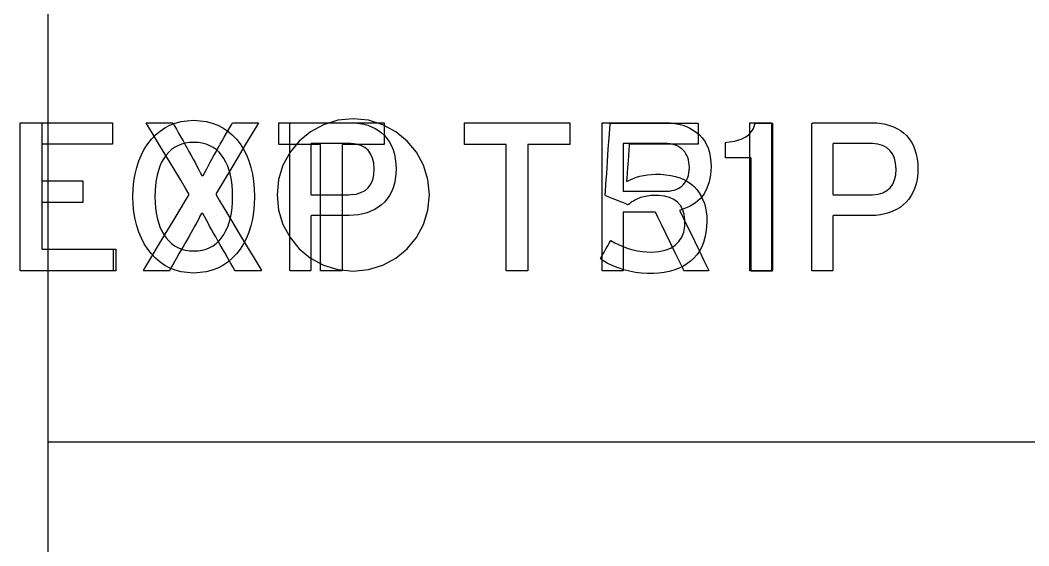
# Model space of a CAD drawing. Extents: x 1 to 47.7, y 0.2 to 35.
# Drawn here: x 22.909 to 23.57, y 9.347 to 9.692 of the extents above; entities that cross this region are included whole.
import ezdxf

# ---------------------------------------------------------------- set-up
doc = ezdxf.new("R2010")
doc.units = 0
doc.header["$MEASUREMENT"] = 0
for name, color, linetype in [('4_1__4U__UP_TO_ONE_IO_BOAR', 7, 'CONTINUOUS'), ('4_2__4U__FRONT_PANEL_W_24_', 7, 'CONTINUOUS'), ('5_1___24__TARGET_LEDS___12', 7, 'CONTINUOUS')]:
    doc.layers.add(name, color=color, linetype=linetype)

msp = doc.modelspace()

# ---------------------------------------------------------------- linework, layer by layer
at = {"layer": '4_1__4U__UP_TO_ONE_IO_BOAR'}
for points in [[(22.92684, 11.36878), (22.92684, 8.65629)], [(22.92684, 9.41483), (24.24675, 9.41483)]]:
    msp.add_lwpolyline(points, dxfattribs=at)
for points in [[(23.12712, 9.52705), (23.1372, 9.52806), (23.14659, 9.53098), (23.15509, 9.53559), (23.16249, 9.5417), (23.1686, 9.54911), (23.17321, 9.5576), (23.17613, 9.56699), (23.17714, 9.57707), (23.17613, 9.58715), (23.17321, 9.59653), (23.1686, 9.60502), (23.16249, 9.61242), (23.15509, 9.61853), (23.14659, 9.62314), (23.1372, 9.62605), (23.12712, 9.62706), (23.11705, 9.62605), (23.10767, 9.62314), (23.09918, 9.61853), (23.09178, 9.61242), (23.08568, 9.60502), (23.08108, 9.59653), (23.07817, 9.58715), (23.07716, 9.57707), (23.07817, 9.56699), (23.08108, 9.5576), (23.08568, 9.54911), (23.09178, 9.5417), (23.09918, 9.53559), (23.10767, 9.53098), (23.11705, 9.52806)], [(23.35914, 9.55998), (23.35898, 9.55608), (23.35856, 9.55242), (23.35787, 9.549), (23.35693, 9.54582), (23.35572, 9.54287), (23.35426, 9.54016), (23.35253, 9.53769), (23.35055, 9.53546), (23.34831, 9.53346), (23.34587, 9.53169), (23.34327, 9.53014), (23.3405, 9.52881), (23.33756, 9.5277), (23.33445, 9.52681), (23.33116, 9.52614), (23.32771, 9.52568), (23.32408, 9.52545), (23.3202, 9.52544), (23.31623, 9.52568), (23.31232, 9.52616), (23.30848, 9.5269), (23.30472, 9.52788), (23.30102, 9.52911), (23.29739, 9.53059), (23.29383, 9.53232), (23.29035, 9.53431), (23.28931, 9.53522), (23.28985, 9.53616), (23.29071, 9.53768), (23.29179, 9.53957), (23.29295, 9.54161), (23.29408, 9.54359), (23.29505, 9.5453), (23.29575, 9.54653), (23.29604, 9.54705), (23.29865, 9.54563), (23.3016, 9.54421), (23.30456, 9.54297), (23.30755, 9.54192), (23.31055, 9.54106), (23.31358, 9.54039), (23.31662, 9.53991), (23.31968, 9.53962), (23.32297, 9.53953), (23.32769, 9.53989), (23.33183, 9.54076), (23.33539, 9.54213), (23.33839, 9.54399), (23.3408, 9.54636), (23.34265, 9.54922), (23.34392, 9.55258), (23.34462, 9.55644), (23.34471, 9.56059), (23.34423, 9.56418), (23.34327, 9.56732), (23.34183, 9.57), (23.33992, 9.57223), (23.33754, 9.57402), (23.33468, 9.57534), (23.33134, 9.57622), (23.32753, 9.57665), (23.32495, 9.57669), (23.32365, 9.57665), (23.3224, 9.57657), (23.32118, 9.57645), (23.31999, 9.57629), (23.31885, 9.57609), (23.31774, 9.57586), (23.31667, 9.57558), (23.31564, 9.57527), (23.31465, 9.57488), (23.31369, 9.57446), (23.31274, 9.574), (23.31182, 9.57351), (23.31091, 9.57298), (23.31001, 9.57243), (23.30914, 9.57184), (23.30829, 9.57123), (23.30745, 9.57058), (23.30691, 9.5708), (23.30547, 9.57138), (23.30339, 9.57223), (23.30094, 9.57323), (23.29838, 9.57427), (23.29599, 9.57524), (23.29403, 9.57604), (23.29276, 9.57656), (23.29243, 9.57678), (23.2926, 9.5792), (23.29294, 9.58428), (23.29341, 9.59119), (23.29394, 9.59908), (23.29449, 9.6071), (23.29498, 9.61443), (23.29537, 9.62022), (23.2956, 9.62361), (23.29607, 9.62416), (23.29983, 9.62416), (23.3066, 9.62416), (23.31538, 9.62416), (23.32512, 9.62416), (23.33481, 9.62416), (23.34341, 9.62416), (23.3499, 9.62416), (23.35326, 9.62416), (23.3535, 9.62393), (23.3535, 9.62285), (23.3535, 9.62111), (23.3535, 9.61894), (23.3535, 9.61659), (23.3535, 9.61431), (23.3535, 9.61235), (23.3535, 9.61094), (23.3535, 9.61034), (23.3522, 9.61033), (23.34812, 9.61033), (23.34202, 9.61033), (23.33473, 9.61033), (23.32703, 9.61033), (23.31973, 9.61033), (23.31364, 9.61033), (23.30955, 9.61033), (23.30825, 9.61032), (23.30817, 9.60924), (23.30799, 9.60673), (23.30772, 9.60322), (23.30742, 9.59915), (23.30711, 9.59496), (23.30682, 9.59109), (23.30658, 9.58797), (23.30644, 9.58604), (23.30701, 9.586), (23.30888, 9.58701), (23.31087, 9.58789), (23.31299, 9.58866), (23.31524, 9.5893), (23.31761, 9.58981), (23.32011, 9.59021), (23.32273, 9.59048), (23.32547, 9.59063), (23.32876, 9.5906), (23.33225, 9.59034), (23.33552, 9.58987), (23.33859, 9.58918), (23.34144, 9.58827), (23.34407, 9.58714), (23.3465, 9.5858), (23.34871, 9.58425), (23.3507, 9.58247), (23.35247, 9.58051), (23.35403, 9.57841), (23.35539, 9.57618), (23.35654, 9.57381), (23.35747, 9.57131), (23.3582, 9.56868), (23.35873, 9.56591), (23.35904, 9.56301)], [(23.3881, 9.52698), (23.3881, 9.52983), (23.3881, 9.53741), (23.3881, 9.54828), (23.3881, 9.56096), (23.3881, 9.574), (23.3881, 9.58596), (23.3881, 9.59536), (23.3881, 9.60076), (23.38794, 9.60151), (23.38673, 9.60151), (23.38462, 9.60151), (23.38194, 9.60151), (23.37902, 9.60151), (23.37618, 9.60151), (23.37374, 9.60151), (23.37204, 9.60151), (23.37141, 9.60151), (23.37141, 9.60189), (23.37141, 9.60291), (23.37141, 9.60438), (23.37141, 9.60608), (23.37141, 9.60784), (23.37141, 9.60945), (23.37141, 9.61072), (23.37141, 9.61145), (23.37227, 9.61162), (23.37396, 9.61181), (23.37559, 9.61207), (23.37717, 9.61239), (23.37868, 9.61278), (23.38014, 9.61324), (23.38154, 9.61376), (23.38288, 9.61435), (23.38416, 9.615), (23.38534, 9.61571), (23.38642, 9.61651), (23.38739, 9.61741), (23.38825, 9.61842), (23.38901, 9.61952), (23.38965, 9.62072), (23.39019, 9.62202), (23.39063, 9.62342), (23.39092, 9.62416), (23.39174, 9.62416), (23.39318, 9.62416), (23.39501, 9.62416), (23.39701, 9.62416), (23.39895, 9.62416), (23.40061, 9.62416), (23.40177, 9.62416), (23.40221, 9.62416), (23.40221, 9.62044), (23.40221, 9.61055), (23.40221, 9.59639), (23.40221, 9.57985), (23.40221, 9.56284), (23.40221, 9.54725), (23.40221, 9.53499), (23.40221, 9.52795), (23.40207, 9.52698), (23.40105, 9.52698), (23.39927, 9.52698), (23.397, 9.52698), (23.39453, 9.52698), (23.39213, 9.52698), (23.39008, 9.52698), (23.38864, 9.52698)]]:
    msp.add_lwpolyline(points, close=True, dxfattribs=at)
at = {"layer": '4_2__4U__FRONT_PANEL_W_24_'}
for points in [[(22.90868, 9.52728), (22.90868, 9.62446), (22.96935, 9.62446), (22.96935, 9.61036), (22.92278, 9.61036), (22.92278, 9.5862), (22.94983, 9.5862), (22.94983, 9.57211), (22.92278, 9.57211), (22.92278, 9.54138), (22.97138, 9.54138), (22.97138, 9.52728), (22.90868, 9.52728)], [(23.11986, 9.61022), (23.11986, 9.52728), (23.10575, 9.52728), (23.10575, 9.61022), (23.0783, 9.61022), (23.0783, 9.62446), (23.14735, 9.62446), (23.14735, 9.61022), (23.11986, 9.61022)], [(23.24166, 9.61022), (23.24166, 9.52728), (23.22755, 9.52728), (23.22755, 9.61022), (23.2001, 9.61022), (23.2001, 9.62446), (23.26915, 9.62446), (23.26915, 9.61022), (23.24166, 9.61022)], [(23.38733, 9.52728), (23.38733, 9.62446), (23.40144, 9.62446), (23.40144, 9.52728), (23.38733, 9.52728)]]:
    msp.add_lwpolyline(points, dxfattribs=at)
for points in [[(23.04967, 9.52728), (23.04927, 9.52796), (23.04822, 9.52979), (23.0467, 9.53242), (23.04491, 9.53551), (23.04305, 9.53874), (23.04131, 9.54175), (23.03989, 9.54421), (23.03898, 9.54578), (23.03838, 9.54684), (23.03692, 9.54943), (23.03553, 9.55193), (23.0342, 9.55433), (23.03294, 9.55663), (23.03173, 9.55884), (23.0306, 9.56096), (23.02952, 9.56297), (23.02852, 9.5649), (23.02758, 9.56491), (23.02662, 9.56301), (23.02558, 9.56101), (23.02447, 9.55891), (23.02327, 9.5567), (23.022, 9.55439), (23.02065, 9.55198), (23.01922, 9.54946), (23.01771, 9.54685), (23.0171, 9.54578), (23.0162, 9.54421), (23.01479, 9.54175), (23.01308, 9.53874), (23.01124, 9.53551), (23.00947, 9.53242), (23.00797, 9.52979), (23.00693, 9.52796), (23.00654, 9.52728), (23.00592, 9.52728), (23.00427, 9.52728), (23.00189, 9.52728), (22.99909, 9.52728), (22.99617, 9.52728), (22.99345, 9.52728), (22.99123, 9.52728), (22.9898, 9.52728), (22.98952, 9.5274), (22.99112, 9.53005), (22.9944, 9.53551), (22.99882, 9.54288), (23.00386, 9.55126), (23.00896, 9.55975), (23.01359, 9.56746), (23.01721, 9.57348), (23.01927, 9.57692), (23.01929, 9.57784), (23.01736, 9.58107), (23.01397, 9.58672), (23.00963, 9.59396), (23.00485, 9.60193), (23.00013, 9.6098), (22.99598, 9.61672), (22.99291, 9.62185), (22.99141, 9.62434), (22.99171, 9.62446), (22.99315, 9.62446), (22.99541, 9.62446), (22.99818, 9.62446), (23.00114, 9.62446), (23.00398, 9.62446), (23.0064, 9.62446), (23.00808, 9.62446), (23.00871, 9.62446), (23.00903, 9.62389), (23.00989, 9.62238), (23.01112, 9.62019), (23.01258, 9.61763), (23.0141, 9.61495), (23.01551, 9.61246), (23.01667, 9.61041), (23.01741, 9.60911), (23.01797, 9.60812), (23.01942, 9.60552), (23.02081, 9.60301), (23.02214, 9.60059), (23.02341, 9.59826), (23.02461, 9.59602), (23.02574, 9.59387), (23.02682, 9.59182), (23.02783, 9.58985), (23.02877, 9.58982), (23.02976, 9.59174), (23.03082, 9.59376), (23.03194, 9.59589), (23.03314, 9.59813), (23.03441, 9.60046), (23.03575, 9.60291), (23.03716, 9.60545), (23.03864, 9.60811), (23.03921, 9.60911), (23.03996, 9.61041), (23.04113, 9.61246), (23.04257, 9.61495), (23.04411, 9.61763), (23.04559, 9.62019), (23.04684, 9.62238), (23.04771, 9.62389), (23.04804, 9.62446), (23.04866, 9.62446), (23.05031, 9.62446), (23.05269, 9.62446), (23.05549, 9.62446), (23.0584, 9.62446), (23.06113, 9.62446), (23.06335, 9.62446), (23.06478, 9.62446), (23.06506, 9.62434), (23.06357, 9.62186), (23.06049, 9.61674), (23.05635, 9.60984), (23.05163, 9.602), (23.04685, 9.59405), (23.04251, 9.58683), (23.03912, 9.58119), (23.03719, 9.57797), (23.0372, 9.57705), (23.03927, 9.5736), (23.04289, 9.56757), (23.04752, 9.55984), (23.05262, 9.55133), (23.05765, 9.54292), (23.06208, 9.53554), (23.06536, 9.53006), (23.06696, 9.5274), (23.06667, 9.52728), (23.06522, 9.52728), (23.06296, 9.52728), (23.0602, 9.52728), (23.05724, 9.52728), (23.05439, 9.52728), (23.05198, 9.52728), (23.0503, 9.52728)], [(23.3619, 9.5954), (23.36154, 9.59024), (23.36064, 9.58558), (23.35921, 9.5814), (23.35725, 9.57771), (23.35475, 9.57451), (23.35172, 9.5718), (23.34815, 9.56958), (23.34405, 9.56784), (23.34126, 9.56679), (23.34245, 9.56434), (23.34469, 9.5597), (23.34763, 9.55361), (23.35092, 9.54682), (23.35419, 9.54006), (23.35709, 9.53408), (23.35925, 9.52961), (23.36032, 9.52739), (23.36005, 9.52728), (23.35869, 9.52728), (23.35653, 9.52728), (23.3539, 9.52728), (23.35109, 9.52728), (23.3484, 9.52728), (23.34614, 9.52728), (23.34461, 9.52728), (23.3441, 9.52729), (23.34329, 9.52896), (23.34135, 9.53295), (23.33865, 9.53853), (23.33551, 9.54499), (23.3323, 9.55161), (23.32936, 9.55768), (23.32703, 9.56248), (23.32567, 9.56529), (23.32528, 9.56573), (23.32385, 9.56573), (23.32128, 9.56573), (23.31797, 9.56573), (23.31432, 9.56573), (23.31072, 9.56573), (23.30757, 9.56573), (23.30527, 9.56573), (23.30421, 9.56573), (23.30419, 9.56476), (23.30419, 9.56134), (23.30419, 9.55612), (23.30419, 9.54983), (23.30419, 9.54318), (23.30419, 9.53689), (23.30419, 9.53167), (23.30419, 9.52825), (23.30417, 9.52728), (23.30348, 9.52728), (23.30198, 9.52728), (23.29994, 9.52728), (23.2976, 9.52728), (23.29522, 9.52728), (23.29307, 9.52728), (23.2914, 9.52728), (23.29046, 9.52728), (23.29035, 9.52839), (23.29035, 9.5355), (23.29035, 9.54763), (23.29035, 9.56296), (23.29035, 9.5797), (23.29035, 9.59602), (23.29035, 9.61013), (23.29035, 9.6202), (23.29035, 9.62443), (23.29163, 9.62446), (23.29551, 9.62446), (23.30125, 9.62446), (23.30807, 9.62446), (23.31521, 9.62446), (23.32189, 9.62446), (23.32734, 9.62446), (23.33081, 9.62446), (23.33244, 9.62445), (23.33532, 9.62431), (23.33808, 9.62398), (23.34073, 9.62346), (23.34327, 9.62276), (23.3457, 9.62188), (23.34801, 9.62081), (23.35021, 9.61955), (23.3523, 9.6181), (23.35427, 9.61645), (23.35603, 9.61457), (23.35756, 9.61248), (23.35886, 9.61017), (23.35992, 9.60764), (23.36076, 9.6049), (23.36137, 9.60195), (23.36175, 9.59878)], [(23.4976, 9.59404), (23.49745, 9.59064), (23.49707, 9.58744), (23.49646, 9.58443), (23.49562, 9.58162), (23.49454, 9.579), (23.49324, 9.57658), (23.49171, 9.57435), (23.48994, 9.57232), (23.48797, 9.57049), (23.48584, 9.56888), (23.48357, 9.56747), (23.48114, 9.56628), (23.47857, 9.5653), (23.47584, 9.56453), (23.47297, 9.56397), (23.46994, 9.56363), (23.46677, 9.5635), (23.46566, 9.5635), (23.46333, 9.5635), (23.45988, 9.5635), (23.45577, 9.5635), (23.45148, 9.5635), (23.44747, 9.5635), (23.44422, 9.5635), (23.44221, 9.5635), (23.44179, 9.56334), (23.44179, 9.56113), (23.44179, 9.55688), (23.44179, 9.55129), (23.44179, 9.54503), (23.44179, 9.53882), (23.44179, 9.53334), (23.44179, 9.52928), (23.44179, 9.52735), (23.44146, 9.52728), (23.44024, 9.52728), (23.43836, 9.52728), (23.43608, 9.52728), (23.43366, 9.52728), (23.43138, 9.52728), (23.4295, 9.52728), (23.42827, 9.52728), (23.42795, 9.52747), (23.42795, 9.53266), (23.42795, 9.54354), (23.42795, 9.55825), (23.42795, 9.57492), (23.42795, 9.5917), (23.42795, 9.60672), (23.42795, 9.61811), (23.42795, 9.62403), (23.42863, 9.62446), (23.43185, 9.62446), (23.43705, 9.62446), (23.44345, 9.62446), (23.45032, 9.62446), (23.4569, 9.62446), (23.46243, 9.62446), (23.46615, 9.62446), (23.46768, 9.62446), (23.47072, 9.62433), (23.47361, 9.624), (23.47637, 9.62347), (23.47899, 9.62273), (23.48148, 9.62179), (23.48383, 9.62065), (23.48604, 9.6193), (23.48812, 9.61775), (23.49006, 9.61596), (23.4918, 9.61395), (23.49331, 9.61173), (23.4946, 9.6093), (23.49565, 9.60667), (23.49648, 9.60382), (23.49708, 9.60077), (23.49745, 9.59751)], [(23.34766, 9.59499), (23.34757, 9.59679), (23.34737, 9.59848), (23.34705, 9.60006), (23.34662, 9.60152), (23.34607, 9.60288), (23.34541, 9.60412), (23.34463, 9.60526), (23.34375, 9.60628), (23.34274, 9.60722), (23.34163, 9.60806), (23.34043, 9.60879), (23.33915, 9.60941), (23.33777, 9.60991), (23.33631, 9.6103), (23.33476, 9.61057), (23.33312, 9.61072), (23.33161, 9.61077), (23.33026, 9.61077), (23.32722, 9.61077), (23.32303, 9.61077), (23.31826, 9.61077), (23.31345, 9.61077), (23.30915, 9.61077), (23.30591, 9.61077), (23.30428, 9.61077), (23.30419, 9.61013), (23.30419, 9.6074), (23.30419, 9.60311), (23.30419, 9.59787), (23.30419, 9.59232), (23.30419, 9.58708), (23.30419, 9.58278), (23.30419, 9.58006), (23.30428, 9.57942), (23.30591, 9.57942), (23.30915, 9.57942), (23.31345, 9.57942), (23.31826, 9.57942), (23.32303, 9.57942), (23.32722, 9.57942), (23.33026, 9.57942), (23.33161, 9.57942), (23.33309, 9.57946), (23.3347, 9.57961), (23.33623, 9.57987), (23.33767, 9.58023), (23.33903, 9.58071), (23.34031, 9.58129), (23.3415, 9.58198), (23.3426, 9.58279), (23.34362, 9.58369), (23.34454, 9.5847), (23.34534, 9.58583), (23.34603, 9.58707), (23.34659, 9.58842), (23.34703, 9.58989), (23.34736, 9.59148), (23.34757, 9.59318)], [(23.48322, 9.59404), (23.4829, 9.59784), (23.48212, 9.60116), (23.48088, 9.60398), (23.47919, 9.60631), (23.47703, 9.60816), (23.47442, 9.60951), (23.47135, 9.61037), (23.46783, 9.61075), (23.46639, 9.61077), (23.46395, 9.61077), (23.46024, 9.61077), (23.45581, 9.61077), (23.45122, 9.61077), (23.44702, 9.61077), (23.44375, 9.61077), (23.44196, 9.61077), (23.44179, 9.61025), (23.44179, 9.60743), (23.44179, 9.60278), (23.44179, 9.59703), (23.44179, 9.59092), (23.44179, 9.58517), (23.44179, 9.58052), (23.44179, 9.5777), (23.44196, 9.57718), (23.44375, 9.57718), (23.44702, 9.57718), (23.45122, 9.57718), (23.45581, 9.57718), (23.46024, 9.57718), (23.46395, 9.57718), (23.46639, 9.57718), (23.46785, 9.57721), (23.47145, 9.57761), (23.47457, 9.5785), (23.47722, 9.57988), (23.47938, 9.58174), (23.48106, 9.58409), (23.48226, 9.58692), (23.48298, 9.59024)]]:
    msp.add_lwpolyline(points, close=True, dxfattribs=at)
at = {"layer": '5_1___24__TARGET_LEDS___12'}
msp.add_lwpolyline([(22.90868, 9.5273), (22.90868, 9.62448), (22.92278, 9.62448), (22.92278, 9.54154), (22.96974, 9.54154), (22.96974, 9.5273), (22.90868, 9.5273)], dxfattribs=at)
for points in [[(23.06242, 9.57593), (23.06224, 9.57076), (23.06178, 9.56583), (23.06103, 9.56116), (23.05999, 9.55674), (23.05867, 9.55256), (23.05706, 9.54864), (23.05516, 9.54496), (23.05297, 9.54154), (23.05049, 9.53834), (23.04775, 9.53545), (23.04479, 9.53295), (23.04162, 9.53081), (23.03823, 9.52905), (23.03462, 9.52766), (23.03079, 9.52665), (23.02674, 9.52601), (23.02247, 9.52574), (23.01824, 9.52601), (23.01423, 9.52665), (23.01045, 9.52766), (23.00688, 9.52905), (23.00354, 9.53081), (23.00041, 9.53295), (22.99751, 9.53545), (22.99483, 9.53834), (22.99234, 9.54154), (22.9901, 9.54496), (22.98816, 9.54864), (22.98651, 9.55256), (22.98515, 9.55674), (22.98409, 9.56116), (22.98332, 9.56583), (22.98285, 9.57076), (22.98267, 9.57593), (22.98285, 9.5811), (22.98332, 9.58603), (22.98409, 9.59072), (22.98515, 9.59516), (22.98651, 9.59936), (22.98816, 9.60332), (22.9901, 9.60703), (22.99234, 9.6105), (22.99483, 9.6137), (22.99751, 9.61654), (23.00041, 9.619), (23.00354, 9.6211), (23.00688, 9.62283), (23.01045, 9.62419), (23.01423, 9.62518), (23.01824, 9.6258), (23.02247, 9.62604), (23.02674, 9.6258), (23.03079, 9.62518), (23.03462, 9.62419), (23.03823, 9.62283), (23.04162, 9.6211), (23.04479, 9.619), (23.04775, 9.61654), (23.05049, 9.6137), (23.05297, 9.6105), (23.05516, 9.60703), (23.05706, 9.60332), (23.05867, 9.59936), (23.05999, 9.59516), (23.06103, 9.59072), (23.06178, 9.58603), (23.06224, 9.5811)], [(23.15526, 9.59407), (23.15511, 9.59067), (23.15473, 9.58746), (23.15412, 9.58446), (23.15328, 9.58164), (23.15221, 9.57903), (23.1509, 9.57661), (23.14937, 9.57438), (23.1476, 9.57235), (23.14563, 9.57052), (23.1435, 9.5689), (23.14123, 9.5675), (23.1388, 9.5663), (23.13623, 9.56532), (23.1335, 9.56455), (23.13063, 9.564), (23.1276, 9.56366), (23.12443, 9.56353), (23.12332, 9.56352), (23.12099, 9.56352), (23.11754, 9.56352), (23.11343, 9.56352), (23.10914, 9.56352), (23.10513, 9.56352), (23.10189, 9.56352), (23.09987, 9.56352), (23.09945, 9.56336), (23.09945, 9.56116), (23.09945, 9.55691), (23.09945, 9.55131), (23.09945, 9.54506), (23.09945, 9.53885), (23.09945, 9.53336), (23.09945, 9.52931), (23.09945, 9.52738), (23.09912, 9.5273), (23.0979, 9.5273), (23.09602, 9.5273), (23.09374, 9.5273), (23.09132, 9.5273), (23.08904, 9.5273), (23.08716, 9.5273), (23.08593, 9.5273), (23.08561, 9.5275), (23.08561, 9.53269), (23.08561, 9.54357), (23.08561, 9.55827), (23.08561, 9.57495), (23.08561, 9.59172), (23.08561, 9.60674), (23.08561, 9.61814), (23.08561, 9.62405), (23.08629, 9.62448), (23.08951, 9.62448), (23.09471, 9.62448), (23.10111, 9.62448), (23.10798, 9.62448), (23.11456, 9.62448), (23.12009, 9.62448), (23.12381, 9.62448), (23.12535, 9.62448), (23.12838, 9.62436), (23.13127, 9.62403), (23.13403, 9.6235), (23.13665, 9.62276), (23.13914, 9.62182), (23.14149, 9.62068), (23.1437, 9.61933), (23.14578, 9.61777), (23.14772, 9.61599), (23.14946, 9.61398), (23.15097, 9.61176), (23.15226, 9.60933), (23.15331, 9.60669), (23.15414, 9.60385), (23.15474, 9.6008), (23.15511, 9.59754)], [(23.04804, 9.57593), (23.04795, 9.57975), (23.04769, 9.58337), (23.04724, 9.58679), (23.04662, 9.59002), (23.04581, 9.59305), (23.04483, 9.59588), (23.04367, 9.59851), (23.04234, 9.60095), (23.04081, 9.60315), (23.03912, 9.60509), (23.03725, 9.60677), (23.03521, 9.6082), (23.033, 9.60938), (23.03062, 9.6103), (23.02807, 9.61097), (23.02536, 9.61138), (23.02247, 9.61154), (23.01965, 9.61138), (23.01699, 9.61097), (23.01448, 9.6103), (23.01214, 9.60938), (23.00996, 9.6082), (23.00794, 9.60677), (23.00609, 9.60509), (23.00439, 9.60315), (23.00286, 9.60095), (23.00149, 9.59851), (23.00031, 9.59588), (22.99931, 9.59305), (22.9985, 9.59002), (22.99786, 9.58679), (22.99741, 9.58337), (22.99713, 9.57975), (22.99704, 9.57593), (22.99713, 9.57215), (22.99741, 9.56858), (22.99786, 9.56519), (22.9985, 9.562), (22.99931, 9.559), (23.00031, 9.5562), (23.00149, 9.55359), (23.00286, 9.55117), (23.00439, 9.54892), (23.00609, 9.54689), (23.00794, 9.54513), (23.00996, 9.54364), (23.01214, 9.54242), (23.01448, 9.54147), (23.01699, 9.54079), (23.01965, 9.54038), (23.02247, 9.54025), (23.02536, 9.54038), (23.02807, 9.54079), (23.03062, 9.54147), (23.033, 9.54242), (23.03521, 9.54364), (23.03725, 9.54513), (23.03912, 9.54689), (23.04081, 9.54892), (23.04234, 9.55117), (23.04367, 9.55359), (23.04483, 9.5562), (23.04581, 9.559), (23.04662, 9.562), (23.04724, 9.56519), (23.04769, 9.56858), (23.04795, 9.57215)], [(23.14088, 9.59407), (23.14056, 9.59787), (23.13978, 9.60118), (23.13854, 9.60401), (23.13685, 9.60634), (23.13469, 9.60818), (23.13208, 9.60954), (23.12901, 9.6104), (23.12549, 9.61078), (23.12405, 9.61079), (23.12161, 9.61079), (23.1179, 9.61079), (23.11347, 9.61079), (23.10888, 9.61079), (23.10468, 9.61079), (23.10141, 9.61079), (23.09962, 9.61079), (23.09945, 9.61028), (23.09945, 9.60746), (23.09945, 9.6028), (23.09945, 9.59706), (23.09945, 9.59094), (23.09945, 9.5852), (23.09945, 9.58055), (23.09945, 9.57772), (23.09962, 9.57721), (23.10141, 9.57721), (23.10468, 9.57721), (23.10888, 9.57721), (23.11347, 9.57721), (23.1179, 9.57721), (23.12161, 9.57721), (23.12405, 9.57721), (23.12551, 9.57723), (23.12911, 9.57764), (23.13223, 9.57853), (23.13488, 9.57991), (23.13704, 9.58177), (23.13872, 9.58411), (23.13992, 9.58695), (23.14064, 9.59027)]]:
    msp.add_lwpolyline(points, close=True, dxfattribs=at)

doc.saveas('drawing.dxf')
